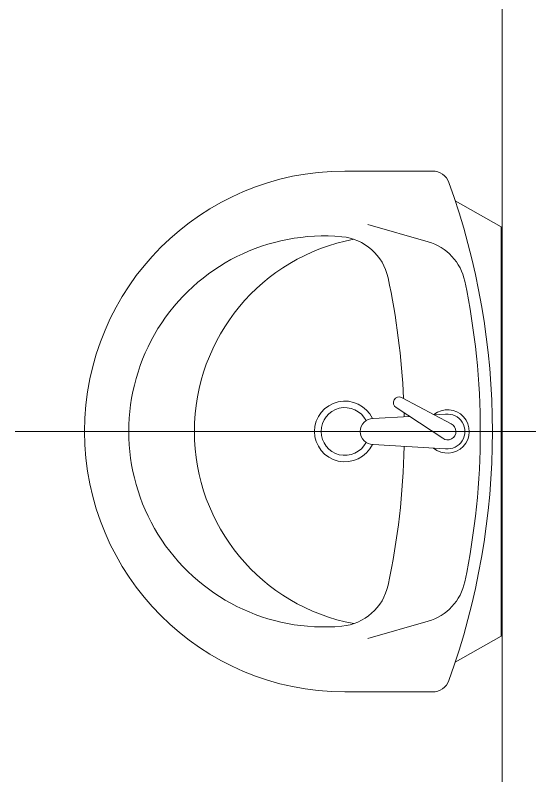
# Model space of a CAD drawing. Header units: millimetres. Extents: x -160614 to 59925, y -157025 to 0.
# Drawn here: x -33957 to -33417, y -113547 to -112758 of the extents above; entities that cross this region are included whole.
import ezdxf

# ---------------------------------------------------------------- set-up
doc = ezdxf.new("R2010")
doc.units = ezdxf.units.MM
doc.header["$LTSCALE"] = 8
for name, color, linetype, lineweight in [('72_EGR_EQP_TAG', 9, 'Continuous', 5), ('SANIT', 9, 'Continuous', 5), ('Walls', 9, 'Continuous', 5)]:
    doc.layers.add(name, color=color, linetype=linetype, lineweight=lineweight)

# ---------------------------------------------------------------- blocks, each defined once
blk = doc.blocks.new('lav-manta 60')
at = {"layer": 'SANIT'}
for p, q in [((0, 0.04), (0, -0.56)), ((-0.26581, -0.05286), (-0.2358, 0)), ((-0.2358, 0), (0.2358, 0)), ((0.26581, -0.05286), (0.2358, 0)), ((0.0389, -0.11416), (0.00872, -0.05752)), ((-0.015, -0.14731), (-0.01986, -0.06399)), ((0.02744, -0.12096), (-0.00782, -0.06733)), ((0.0191, -0.07699), (0.01986, -0.06401)), ((-0.3, -0.07893), (-0.3, -0.18)), ((-0.21848, -0.08411), (-0.23834, -0.15371)), ((0.21848, -0.08411), (0.23834, -0.15371)), ((0.3, -0.07893), (0.3, -0.18)), ((0.015, -0.14731), (0.01741, -0.10571))]:
    blk.add_line(p, q, dxfattribs=at)
for centre, radius, start, end in [((0, -0.85568), 0.84568, 70.17712, 109.82288), ((0, -0.86962), 0.84568, 78.19138, 101.80862), ((-0.16078, -0.10056), 0.06, 101.80862, 164.07939), ((0, -0.06166), 0.025, 320.74745, 220.36799), ((0, -0.06166), 0.02, 353.26708, 186.68201), ((0.16078, -0.10056), 0.06, 15.92061, 78.19138), ((0, -0.06166), 0.00966, 25.41267, 215.95772), ((-0.28, -0.07893), 0.02, 109.82288, 180), ((0.28, -0.07893), 0.02, 0, 70.17712), ((0, -0.95722), 0.84568, 91.15716, 102.08826), ((0, -0.95722), 0.84568, 88.54856, 88.84398), ((0, -0.95722), 0.84568, 77.91174, 87.42745), ((0.03317, -0.11756), 0.00666, 210.68519, 30.68519), ((-0.16454, -0.18896), 0.06, 102.08826, 174.81422), ((0.16454, -0.18896), 0.06, 5.18578, 77.91174), ((0, -0.18), 0.035, 115.31059, 64.68941), ((0, -0.14731), 0.015, 180, 0), ((0, -0.18), 0.0275, 117.14957, 62.85043), ((0, -0.12824), 0.22521, 190.60973, 349.39027), ((0, -0.18), 0.3, 180, 0), ((0, -0.20389), 0.22521, 174.81422, 5.18578)]:
    blk.add_arc(centre, radius, start, end, dxfattribs=at)
blk = doc.blocks.new('1stF')
at = {"layer": 'Walls', "color": 9}
blk.add_line((-33452.34, -111862.61, 0.1), (-33452.34, -115862.61, 0.1), dxfattribs=at)
at = {"layer": 'SANIT', "color": 9, "xscale": -900.000000000201, "yscale": 900.000000000201, "zscale": 900.000000000201, "rotation": 270}
blk.add_blockref('lav-manta 60', (-33453.46, -113189.89, 0.1), dxfattribs=at)

msp = doc.modelspace()

# ---------------------------------------------------------------- block references
at = {"layer": '72_EGR_EQP_TAG'}
msp.add_blockref('1stF', (0, 0), dxfattribs=at)

doc.saveas('drawing.dxf')
